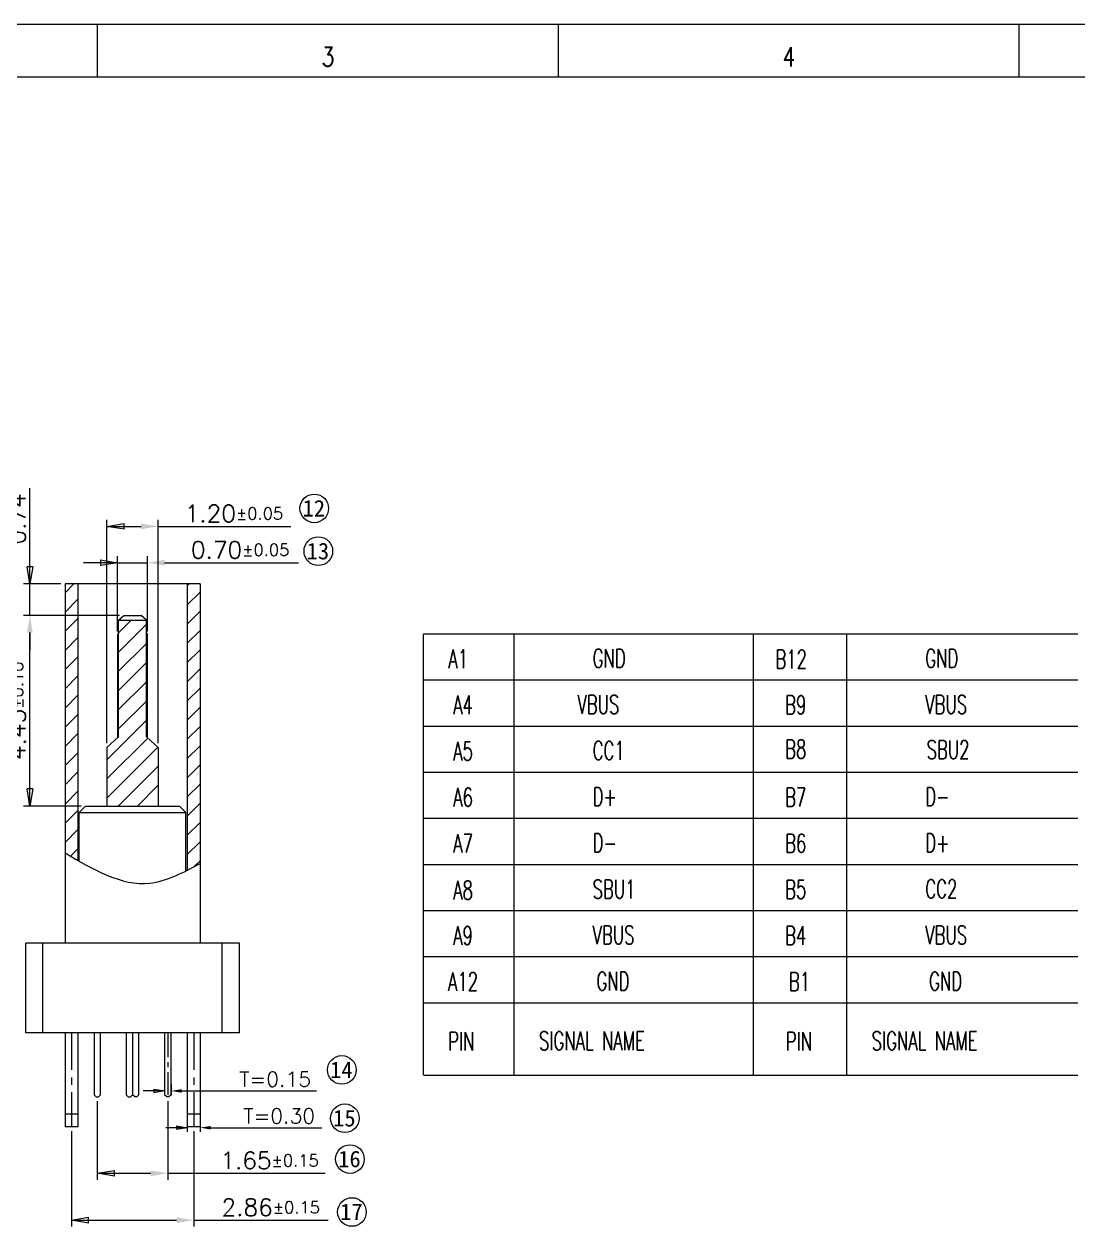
# Model space of a CAD drawing. Extents: x 2510 to 2656, y 707 to 760.
# Drawn here: x 2533.83 to 2558.48, y 730.39 to 758.68 of the extents above; entities that cross this region are included whole.
import ezdxf
from ezdxf.enums import TextEntityAlignment as Align

# ---------------------------------------------------------------- set-up
doc = ezdxf.new("R2010")
doc.units = 0
doc.header["$MEASUREMENT"] = 0
doc.linetypes.add('CENTER', pattern=[50.8, 31.75, -6.35, 6.35, -6.35])
doc.layers.get('0').update_dxf_attribs({"linetype": 'CONTINUOUS', "lineweight": 20})
doc.layers.get('Defpoints').update_dxf_attribs({"linetype": 'CONTINUOUS'})
doc.layers.add('HANBO', color=7, linetype='CONTINUOUS', lineweight=9)
doc.styles.add('ROMANS', font='ROMANS.SHX', dxfattribs={"bigfont": 'gbcbig.shx'})
doc.styles.get("Standard").update_dxf_attribs({"font": 'simplex.shx', "bigfont": 'gbcbig.shx'})
doc.styles.add('style2', font='')
doc.styles.get('style2').set_extended_font_data('SimSun')
doc.dimstyles.new('sd', dxfattribs={"dimtxt": 0.3, "dimasz": 0.25, "dimexe": 0.1, "dimexo": 0.1, "dimgap": 0.1, "dimtad": 1, "dimzin": 0, "dimdsep": 46, "dimtxsty": 'Standard', "dimblk1": 'CLOSED', "dimsah": 1, "dimcen": 0.09, "dimclrt": 2, "dimadec": 0, "dimazin": 0, "dimtp": 0.02, "dimtm": 0.02, "dimtfac": 0.7, "dimtofl": 0, "dimtmove": 0, "dimatfit": 3, "dimfxl": 1, "dimtolj": 1, "dimtzin": 0, "dimlwd": 0, "dimlwe": 0, "dimarcsym": 0})

# ---------------------------------------------------------------- blocks, each defined once
blk = doc.blocks.new('_Closed')
at = {"color": 0, "linetype": 'ByBlock', "lineweight": -2}
for p, q in [((-1, 0.167), (0, 0)), ((-1, 0.167), (-1, -0.167)), ((0, 0), (-1, -0.167)), ((0, 0), (-1, 0))]:
    blk.add_line(p, q, dxfattribs=at)
blk = doc.blocks.new('*D21')
at = {"color": 0, "lineweight": 0, "transparency": 16777216}
for p, q in [((2535.612, 746.086), (2535.212, 746.086)), ((2536.012, 744.477), (2536.012, 746.236)), ((2536.012, 746.086), (2536.712, 746.086)), ((2536.712, 744.477), (2536.712, 746.236)), ((2537.112, 746.086), (2540.246, 746.086))]:
    blk.add_line(p, q, dxfattribs=at)
at = {"color": 0, "transparency": 16777216}
blk.add_solid([(2537.112, 746.152), (2537.112, 746.019), (2536.712, 746.086)], dxfattribs=at)
at = {"layer": 'Defpoints', "color": 0, "transparency": 16777216}
for p in [(2536.712, 746.086), (2536.012, 744.377), (2536.712, 744.377)]:
    blk.add_point(p, dxfattribs=at)
at = {"color": 0, "lineweight": 0, "transparency": 16777216, "xscale": 0.4, "yscale": 0.4, "zscale": 0.4}
blk.add_blockref('_Closed', (2536.012, 746.086), dxfattribs=at)
at = {"color": 2, "transparency": 16777216, "insert": (2538.879, 746.386), "char_height": 0.4, "attachment_point": 5}
blk.add_mtext('\\A1;0.70{\\H0.28;±0.05}', dxfattribs=at)
blk = doc.blocks.new('*D22')
at = {"color": 0, "lineweight": 0, "transparency": 16777216}
for p, q in [((2535.762, 741.866), (2535.762, 747.086)), ((2536.162, 746.936), (2536.562, 746.936)), ((2536.962, 741.866), (2536.962, 747.086)), ((2536.962, 746.936), (2540.062, 746.936))]:
    blk.add_line(p, q, dxfattribs=at)
at = {"color": 0, "transparency": 16777216}
blk.add_solid([(2536.562, 747.003), (2536.562, 746.869), (2536.962, 746.936)], dxfattribs=at)
at = {"layer": 'Defpoints', "color": 0, "transparency": 16777216}
for p in [(2536.962, 746.936), (2535.762, 741.766), (2536.962, 741.766)]:
    blk.add_point(p, dxfattribs=at)
at = {"color": 0, "lineweight": 0, "transparency": 16777216, "xscale": 0.4, "yscale": 0.4, "zscale": 0.4, "rotation": 180}
blk.add_blockref('_Closed', (2535.762, 746.936), dxfattribs=at)
at = {"color": 2, "transparency": 16777216, "insert": (2538.733, 747.236), "char_height": 0.4, "attachment_point": 5}
blk.add_mtext('\\A1;1.20{\\H0.28;±0.05}', dxfattribs=at)
blk = doc.blocks.new('*D23')
at = {"color": 0, "lineweight": 0, "transparency": 16777216}
for p, q in [((2534.932, 732.791), (2534.932, 730.56)), ((2537.792, 732.791), (2537.792, 730.56)), ((2535.332, 730.71), (2537.392, 730.71)), ((2537.792, 730.71), (2540.935, 730.71))]:
    blk.add_line(p, q, dxfattribs=at)
at = {"color": 0, "transparency": 16777216}
blk.add_solid([(2537.392, 730.777), (2537.392, 730.644), (2537.792, 730.71)], dxfattribs=at)
at = {"layer": 'Defpoints', "color": 0, "transparency": 16777216}
for p in [(2534.932, 732.891), (2537.792, 732.891), (2537.792, 730.71)]:
    blk.add_point(p, dxfattribs=at)
at = {"color": 0, "lineweight": 0, "transparency": 16777216, "xscale": 0.4, "yscale": 0.4, "zscale": 0.4, "rotation": 180}
blk.add_blockref('_Closed', (2534.932, 730.71), dxfattribs=at)
at = {"color": 2, "transparency": 16777216, "insert": (2539.595, 731.01), "char_height": 0.4, "attachment_point": 5}
blk.add_mtext('\\A1;2.86{\\H0.28;±0.15}', dxfattribs=at)
blk = doc.blocks.new('*D24')
at = {"color": 0, "lineweight": 0, "transparency": 16777216}
for p, q in [((2535.537, 733.491), (2535.537, 731.657)), ((2537.187, 733.491), (2537.187, 731.657)), ((2535.937, 731.807), (2536.787, 731.807)), ((2537.187, 731.807), (2540.869, 731.807))]:
    blk.add_line(p, q, dxfattribs=at)
at = {"color": 0, "transparency": 16777216}
blk.add_solid([(2536.787, 731.874), (2536.787, 731.741), (2537.187, 731.807)], dxfattribs=at)
at = {"layer": 'Defpoints', "color": 0, "transparency": 16777216}
for p in [(2535.537, 733.591), (2537.187, 733.591), (2537.187, 731.807)]:
    blk.add_point(p, dxfattribs=at)
at = {"color": 0, "lineweight": 0, "transparency": 16777216, "xscale": 0.4, "yscale": 0.4, "zscale": 0.4, "rotation": 180}
blk.add_blockref('_Closed', (2535.537, 731.807), dxfattribs=at)
at = {"color": 2, "transparency": 16777216, "insert": (2539.567, 732.107), "char_height": 0.4, "attachment_point": 5}
blk.add_mtext('\\A1;1.65{\\H0.28;±0.15}', dxfattribs=at)
blk = doc.blocks.new('*D25')
at = {"color": 0, "lineweight": 0, "transparency": 16777216}
for p, q in [((2537.112, 733.893), (2537.112, 733.632)), ((2537.262, 733.893), (2537.262, 733.632)), ((2536.862, 733.732), (2536.612, 733.732)), ((2537.512, 733.732), (2540.665, 733.732))]:
    blk.add_line(p, q, dxfattribs=at)
at = {"color": 0, "transparency": 16777216}
blk.add_solid([(2537.512, 733.774), (2537.512, 733.69), (2537.262, 733.732)], dxfattribs=at)
at = {"layer": 'Defpoints', "color": 0, "transparency": 16777216}
for p in [(2537.112, 733.993), (2537.262, 733.993), (2537.262, 733.732)]:
    blk.add_point(p, dxfattribs=at)
at = {"color": 0, "lineweight": 0, "transparency": 16777216, "xscale": 0.25, "yscale": 0.25, "zscale": 0.25}
blk.add_blockref('_Closed', (2537.112, 733.732), dxfattribs=at)
at = {"color": 2, "transparency": 16777216, "insert": (2539.698, 734.007), "char_height": 0.35, "attachment_point": 5}
blk.add_mtext('\\A1;T=0.15', dxfattribs=at)
blk = doc.blocks.new('*D26')
at = {"color": 0, "lineweight": 0, "transparency": 16777216}
for p, q in [((2537.642, 733.56), (2537.642, 732.773)), ((2537.942, 733.56), (2537.942, 732.773)), ((2537.392, 732.873), (2537.142, 732.873)), ((2538.192, 732.873), (2540.793, 732.873))]:
    blk.add_line(p, q, dxfattribs=at)
at = {"color": 0, "transparency": 16777216}
blk.add_solid([(2538.192, 732.914), (2538.192, 732.831), (2537.942, 732.873)], dxfattribs=at)
at = {"layer": 'Defpoints', "color": 0, "transparency": 16777216}
for p in [(2537.642, 733.66), (2537.942, 733.66), (2537.942, 732.873)]:
    blk.add_point(p, dxfattribs=at)
at = {"color": 0, "lineweight": 0, "transparency": 16777216, "xscale": 0.25, "yscale": 0.25, "zscale": 0.25}
blk.add_blockref('_Closed', (2537.642, 732.873), dxfattribs=at)
at = {"color": 2, "transparency": 16777216, "insert": (2539.793, 733.148), "char_height": 0.35, "attachment_point": 5}
blk.add_mtext('\\A1;T=0.30', dxfattribs=at)
blk = doc.blocks.new('*D27')
at = {"color": 0, "lineweight": 0, "transparency": 16777216}
for p, q in [((2536.057, 744.851), (2533.81, 744.851)), ((2533.96, 740.796), (2533.96, 744.451)), ((2535.162, 740.396), (2533.81, 740.396))]:
    blk.add_line(p, q, dxfattribs=at)
at = {"color": 0, "transparency": 16777216}
blk.add_solid([(2533.894, 744.451), (2534.027, 744.451), (2533.96, 744.851)], dxfattribs=at)
at = {"layer": 'Defpoints', "color": 0, "transparency": 16777216}
for p in [(2533.96, 744.851), (2536.157, 744.851), (2535.262, 740.396)]:
    blk.add_point(p, dxfattribs=at)
at = {"color": 0, "lineweight": 0, "transparency": 16777216, "xscale": 0.4, "yscale": 0.4, "zscale": 0.4, "rotation": 270}
blk.add_blockref('_Closed', (2533.96, 740.396), dxfattribs=at)
at = {"color": 2, "transparency": 16777216, "insert": (2533.66, 742.623), "char_height": 0.4, "attachment_point": 5, "rotation": 90}
blk.add_mtext('\\A1;4.45{\\H0.28;±0.10}', dxfattribs=at)
blk = doc.blocks.new('*D28')
at = {"color": 0, "lineweight": 0, "transparency": 16777216}
for p, q in [((2533.96, 745.991), (2533.96, 747.829)), ((2534.682, 745.591), (2533.81, 745.591)), ((2533.96, 744.851), (2533.96, 745.591)), ((2536.057, 744.851), (2533.81, 744.851)), ((2533.96, 744.451), (2533.96, 744.051))]:
    blk.add_line(p, q, dxfattribs=at)
at = {"color": 0, "transparency": 16777216}
blk.add_solid([(2533.894, 744.451), (2534.027, 744.451), (2533.96, 744.851)], dxfattribs=at)
at = {"layer": 'Defpoints', "color": 0, "transparency": 16777216}
for p in [(2534.782, 745.591), (2533.96, 744.851), (2536.157, 744.851)]:
    blk.add_point(p, dxfattribs=at)
at = {"color": 0, "lineweight": 0, "transparency": 16777216, "xscale": 0.4, "yscale": 0.4, "zscale": 0.4, "rotation": 270}
blk.add_blockref('_Closed', (2533.96, 745.591), dxfattribs=at)
at = {"color": 2, "transparency": 16777216, "insert": (2533.66, 747.11), "char_height": 0.4, "attachment_point": 5, "rotation": 90}
blk.add_mtext('\\A1;0.74', dxfattribs=at)

msp = doc.modelspace()

# ---------------------------------------------------------------- linework, layer by layer
at = {"color": 7, "linetype": 'Continuous'}
for p, q in [((2534.782, 745.591), (2534.782, 737.191)), ((2537.942, 745.591), (2534.782, 745.591)), ((2535.082, 745.591), (2535.082, 739.125)), ((2537.642, 745.591), (2537.642, 738.893)), ((2537.942, 745.591), (2537.942, 737.191)), ((2536.037, 744.741), (2536.157, 744.851)), ((2536.037, 742.016), (2536.037, 744.741)), ((2536.037, 744.741), (2536.687, 744.741)), ((2536.157, 744.851), (2536.567, 744.851)), ((2536.687, 744.741), (2536.567, 744.851)), ((2536.687, 742.016), (2536.687, 744.741)), ((2536.012, 744.396), (2536.012, 741.993)), ((2536.712, 741.993), (2536.712, 744.396)), ((2535.762, 741.766), (2536.037, 742.016)), ((2535.762, 741.766), (2535.762, 740.396)), ((2536.687, 742.016), (2536.962, 741.766)), ((2536.962, 741.766), (2536.962, 740.396)), ((2535.262, 740.396), (2535.112, 740.246)), ((2535.262, 740.396), (2537.462, 740.396)), ((2537.462, 740.396), (2537.612, 740.246)), ((2535.112, 739.108), (2535.112, 740.246)), ((2535.112, 740.246), (2537.612, 740.246)), ((2537.612, 738.878), (2537.612, 740.246)), ((2533.862, 735.091), (2533.862, 737.191)), ((2538.862, 737.191), (2533.862, 737.191)), ((2534.262, 735.091), (2534.262, 737.191)), ((2538.462, 735.091), (2538.462, 737.191)), ((2538.862, 735.091), (2538.862, 737.191)), ((2538.862, 735.091), (2533.862, 735.091)), ((2534.782, 735.091), (2534.782, 732.891)), ((2535.082, 735.091), (2535.082, 732.891)), ((2535.462, 735.091), (2535.462, 733.641)), ((2535.612, 733.641), (2535.612, 735.091)), ((2536.212, 735.091), (2536.212, 733.641)), ((2536.362, 735.091), (2536.362, 733.641)), ((2536.512, 733.641), (2536.512, 735.091)), ((2537.112, 735.091), (2537.112, 733.641)), ((2537.262, 733.641), (2537.262, 735.091)), ((2537.642, 735.091), (2537.642, 732.891)), ((2537.942, 735.091), (2537.942, 732.891)), ((2535.462, 733.641), (2535.512, 733.591)), ((2535.512, 733.591), (2535.562, 733.591)), ((2535.562, 733.591), (2535.612, 733.641)), ((2536.212, 733.641), (2536.262, 733.591)), ((2536.262, 733.591), (2536.312, 733.591)), ((2536.312, 733.591), (2536.362, 733.641)), ((2536.412, 733.591), (2536.362, 733.641)), ((2536.462, 733.591), (2536.412, 733.591)), ((2536.512, 733.641), (2536.462, 733.591)), ((2537.162, 733.591), (2537.112, 733.641)), ((2537.212, 733.591), (2537.162, 733.591)), ((2537.262, 733.641), (2537.212, 733.591)), ((2535.082, 733.191), (2534.782, 733.191)), ((2537.942, 733.191), (2537.642, 733.191)), ((2535.082, 732.891), (2534.782, 732.891)), ((2537.942, 732.891), (2537.642, 732.891))]:
    msp.add_line(p, q, dxfattribs=at)
at = {"color": 2}
for p, q in [((2534.782, 745.382), (2534.991, 745.591)), ((2537.642, 745.548), (2537.685, 745.591)), ((2534.782, 744.933), (2535.082, 745.233)), ((2537.642, 745.099), (2537.942, 745.399)), ((2537.642, 744.65), (2537.942, 744.95)), ((2534.782, 744.484), (2535.082, 744.784)), ((2536.037, 744.446), (2536.317, 744.726)), ((2536.037, 743.997), (2536.687, 744.647)), ((2534.782, 744.035), (2535.082, 744.335)), ((2537.642, 744.201), (2537.942, 744.501)), ((2558.473, 744.416), (2543.171, 744.416)), ((2543.171, 734.102), (2543.171, 744.416)), ((2545.292, 734.102), (2545.292, 744.416)), ((2550.882, 744.416), (2550.882, 734.102)), ((2553.073, 734.102), (2553.073, 744.416)), ((2536.037, 743.548), (2536.687, 744.198)), ((2537.642, 743.752), (2537.942, 744.052)), ((2534.782, 743.586), (2535.082, 743.886)), ((2536.037, 743.099), (2536.687, 743.749)), ((2537.642, 743.303), (2537.942, 743.603)), ((2534.782, 743.137), (2535.082, 743.437)), ((2536.037, 742.65), (2536.687, 743.3)), ((2558.473, 743.337), (2543.171, 743.337)), ((2534.782, 742.688), (2535.082, 742.988)), ((2537.642, 742.854), (2537.942, 743.154)), ((2536.037, 742.201), (2536.687, 742.851)), ((2537.642, 742.405), (2537.942, 742.705)), ((2534.782, 742.239), (2535.082, 742.539)), ((2535.762, 741.477), (2536.687, 742.402)), ((2534.782, 741.79), (2535.082, 742.09)), ((2537.642, 741.956), (2537.942, 742.256)), ((2558.473, 742.259), (2543.171, 742.259)), ((2558.473, 742.259), (2543.171, 742.259)), ((2535.762, 741.028), (2536.72, 741.986)), ((2535.762, 740.579), (2536.955, 741.772)), ((2537.642, 741.507), (2537.942, 741.807)), ((2534.782, 741.341), (2535.082, 741.641)), ((2534.782, 740.892), (2535.082, 741.192)), ((2536.028, 740.396), (2536.962, 741.33)), ((2537.642, 741.058), (2537.942, 741.358)), ((2537.642, 740.609), (2537.942, 740.909)), ((2558.473, 741.18), (2543.171, 741.18)), ((2558.473, 741.18), (2543.171, 741.18)), ((2534.782, 740.443), (2535.082, 740.743)), ((2536.477, 740.396), (2536.962, 740.881)), ((2537.642, 740.16), (2537.942, 740.46)), ((2534.782, 739.994), (2535.082, 740.294)), ((2558.473, 740.102), (2543.171, 740.102)), ((2534.782, 739.545), (2535.082, 739.845)), ((2537.642, 739.711), (2537.942, 740.011)), ((2537.642, 739.262), (2537.942, 739.562)), ((2534.911, 739.224), (2535.082, 739.396)), ((2537.807, 738.978), (2537.942, 739.113)), ((2558.473, 739.023), (2543.171, 739.023)), ((2558.473, 737.944), (2543.171, 737.944)), ((2558.473, 736.866), (2543.171, 736.866)), ((2553.656, 736.866), (2543.259, 736.866)), ((2558.473, 736.866), (2543.259, 736.866)), ((2553.567, 735.787), (2543.171, 735.787)), ((2558.473, 735.787), (2543.171, 735.787)), ((2558.475, 734.09), (2543.173, 734.09))]:
    msp.add_line(p, q, dxfattribs=at)
for p, q in [((2536.037, 744.438), (2536.012, 744.396)), ((2536.687, 744.438), (2536.712, 744.396))]:
    msp.add_line(p, q)
at = {"color": 240, "linetype": 'CENTER', "ltscale": 0.027367}
for p, q in [((2534.932, 735.091), (2534.932, 732.891)), ((2537.792, 735.091), (2537.792, 732.891))]:
    msp.add_line(p, q, dxfattribs=at)
at = {"color": 240, "linetype": 'CENTER', "ltscale": 0.018037}
msp.add_line((2537.187, 735.091), (2537.187, 733.641), dxfattribs=at)
msp.add_spline([(2534.782, 739.3), (2536.762, 738.592), (2537.942, 739.049)], degree=3)
at = {"layer": 'HANBO'}
for p, q in [((2535.543, 757.446), (2535.543, 758.681)), ((2546.325, 757.446), (2546.325, 758.681)), ((2557.107, 757.446), (2557.107, 758.681))]:
    msp.add_line(p, q, dxfattribs=at)
at = {"layer": 'HANBO', "linetype": 'Continuous', "lineweight": 0}
for points in [[(2510.313, 758.681), (2579.905, 758.681), (2579.905, 709.298), (2510.313, 709.298)], [(2511.548, 757.446), (2578.671, 757.446), (2578.673, 710.532), (2511.548, 710.532)]]:
    msp.add_lwpolyline(points, close=True, dxfattribs=at)
at = {"layer": 'HANBO', "color": 3, "ltscale": 2}
for centre in [(2540.613, 747.357), (2540.708, 746.356), (2541.258, 734.224), (2541.329, 733.093), (2541.447, 732.138), (2541.494, 730.901)]:
    msp.add_circle(centre, 0.335, dxfattribs=at)

# ---------------------------------------------------------------- texts
at = {"color": 3, "style": 'style2'}
for s, p in [('12', (2540.34, 747.166)), ('13', (2540.435, 746.165)), ('14', (2540.985, 734.033)), ('15', (2541.055, 732.902)), ('16', (2541.173, 731.948)), ('17', (2541.22, 730.711))]:
    msp.add_text(s, height=0.3866, dxfattribs=at).set_placement(p)
at = {"color": 2, "width": 0.65}
for s, height, p in [(' A1', 0.4339, (2543.558, 743.622)), ('GND', 0.4339, (2547.126, 743.633)), ('B12', 0.4339, (2551.401, 743.613)), ('GND', 0.4339, (2554.907, 743.633)), ('A4', 0.4339, (2543.865, 742.543)), ('VBUS', 0.4339, (2546.772, 742.555)), ('B9', 0.4339, (2551.628, 742.543)), ('VBUS', 0.4339, (2554.907, 742.555)), ('A5', 0.4339, (2543.865, 741.464)), ('CC1', 0.4339, (2547.126, 741.476)), ('B8', 0.4339, (2551.628, 741.51)), ('SBU2', 0.4339, (2554.938, 741.497)), ('A6', 0.4339, (2543.865, 740.386)), ('D+', 0.4339, (2547.126, 740.398)), ('B7', 0.4339, (2551.628, 740.386)), ('D-', 0.4339, (2554.907, 740.398)), ('A7', 0.4339, (2543.865, 739.307)), ('D-', 0.4339, (2547.126, 739.319)), ('B6', 0.4339, (2551.628, 739.307)), ('D+', 0.4339, (2554.907, 739.319)), ('A8', 0.4339, (2543.865, 738.21)), ('SBU1', 0.4339, (2547.126, 738.232)), ('B5', 0.4339, (2551.628, 738.229)), ('CC2', 0.4339, (2554.907, 738.241)), ('A9', 0.4339, (2543.865, 737.15)), ('VBUS', 0.4339, (2547.126, 737.162)), ('B4', 0.4339, (2551.628, 737.15)), ('VBUS', 0.4339, (2554.907, 737.162)), ('A12', 0.4339, (2543.744, 736.072)), ('GND', 0.4339, (2547.215, 736.083)), ('B1', 0.4339, (2551.717, 736.072)), ('GND', 0.4339, (2554.996, 736.083)), ('PIN', 0.4339, (2543.744, 734.675)), ('SIGNAL NAME', 0.43395, (2545.872, 734.687)), ('PIN', 0.4339, (2551.644, 734.675)), ('SIGNAL NAME', 0.43395, (2553.653, 734.687))]:
    msp.add_text(s, height=height, dxfattribs=at).set_placement(p)
at = {"layer": 'HANBO', "style": 'ROMANS', "width": 0.75}
for s, p in [('3', (2540.934, 757.693)), ('4', (2551.716, 757.693))]:
    msp.add_text(s, height=0.453, dxfattribs=at).set_placement(p, align=Align.CENTER)

# ---------------------------------------------------------------- dimensions: what is measured, and where the dimension line sits
at = {"color": 2}
dim = msp.add_linear_dim(base=(2533.96, 744.851), p1=(2534.782, 745.591), p2=(2536.157, 744.851), angle=90, dimstyle='sd', override={"dimtxt": 0.4, "dimasz": 0.4, "dimexe": 0.15, "dimtp": 0.1, "dimtm": 0.1, "dimtofl": 1, "dimfxl": 0.5, "dimtfillclr": 2, "dimarcsym": 1}, dxfattribs=at)
dim.commit()
dim.dimension.update_dxf_attribs({"geometry": '*D28', "text_midpoint": (2533.96, 747.11), "dimtype": 160})
for base, p1, p2, override, picture, middle in [((2536.962, 746.936), (2535.762, 741.766), (2536.962, 741.766), {"dimtxt": 0.4, "dimasz": 0.4, "dimexe": 0.15, "dimtol": 1, "dimtp": 0.05, "dimtm": 0.05, "dimtofl": 1, "dimfxl": 0.5, "dimtfillclr": 2, "dimarcsym": 1}, '*D22', (2538.733, 746.936)), ((2536.712, 746.086), (2536.012, 744.377), (2536.712, 744.377), {"dimtxt": 0.4, "dimasz": 0.4, "dimexe": 0.15, "dimtol": 1, "dimtp": 0.05, "dimtm": 0.05, "dimtofl": 1, "dimfxl": 0.5, "dimtfillclr": 2, "dimarcsym": 1}, '*D21', (2538.879, 746.086)), ((2537.187, 731.807), (2535.537, 733.591), (2537.187, 733.591), {"dimtxt": 0.4, "dimasz": 0.4, "dimexe": 0.15, "dimtol": 1, "dimtp": 0.15, "dimtm": 0.15, "dimtofl": 1, "dimfxl": 0.5, "dimtfillclr": 2, "dimarcsym": 1}, '*D24', (2539.567, 731.807)), ((2537.792, 730.71), (2534.932, 732.891), (2537.792, 732.891), {"dimtxt": 0.4, "dimasz": 0.4, "dimexe": 0.15, "dimtol": 1, "dimtp": 0.15, "dimtm": 0.15, "dimtofl": 1, "dimfxl": 0.5, "dimtfillclr": 2, "dimarcsym": 1}, '*D23', (2539.595, 730.71))]:
    dim = msp.add_linear_dim(base=base, p1=p1, p2=p2, dimstyle='sd', override=override, dxfattribs=at)
    dim.commit()
    dim.dimension.update_dxf_attribs({"geometry": picture, "text_midpoint": middle, "dimtype": 160})
dim = msp.add_linear_dim(base=(2533.960248744, 744.850944871), p1=(2535.262192587, 740.395944872), p2=(2536.157192586, 744.850944871), angle=90, dimstyle='sd', override={"dimtxt": 0.4, "dimasz": 0.4, "dimexe": 0.15, "dimtol": 1, "dimtp": 0.1, "dimtm": 0.1, "dimtofl": 1, "dimfxl": 0.5, "dimtfillclr": 2, "dimarcsym": 1}, dxfattribs=at)
dim.commit()
dim.dimension.update_dxf_attribs({"geometry": '*D27', "text_midpoint": (2533.660248744, 742.623444871)})
for base, p1, p2, picture, middle in [((2537.262, 733.732), (2537.112, 733.993), (2537.262, 733.993), '*D25', (2539.698, 733.732)), ((2537.942, 732.873), (2537.642, 733.66), (2537.942, 733.66), '*D26', (2539.793, 732.873))]:
    dim = msp.add_linear_dim(base=base, p1=p1, p2=p2, text='T=<>', dimstyle='sd', override={"dimtxt": 0.35})
    dim.commit()
    dim.dimension.update_dxf_attribs({"geometry": picture, "text_midpoint": middle, "dimtype": 160})

doc.saveas('drawing.dxf')
